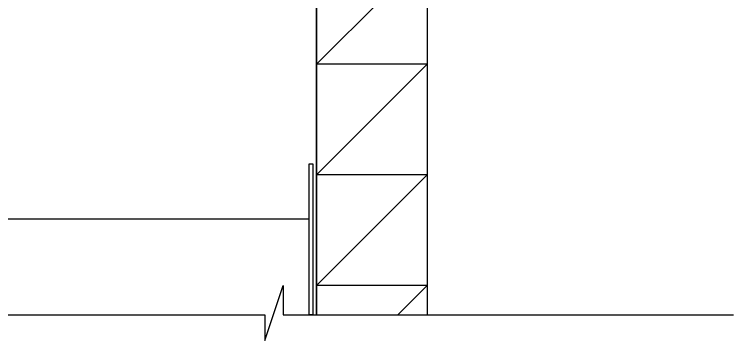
# Model space of a CAD drawing. Header units: metres. Extents: x 0 to 25594, y 0 to 38169.
# Drawn here: x 19992 to 21940, y 29180 to 30065 of the extents above; entities that cross this region are included whole.
import ezdxf

# ---------------------------------------------------------------- set-up
doc = ezdxf.new("R2010")
doc.units = ezdxf.units.M
for name, color, linetype in [('DIM', 126, 'Continuous'), ('L', 65, 'Continuous'), ('WALL1', 7, 'Continuous')]:
    doc.layers.add(name, color=color, linetype=linetype)

msp = doc.modelspace()

# ---------------------------------------------------------------- linework, layer by layer
at = {"layer": 'DIM'}
for points in [[(21110, 30530), (21110, 29250)], [(20810, 30090), (20810, 29250)]]:
    msp.add_lwpolyline(points, dxfattribs=at)
at = {"layer": 'L'}
for p, q in [((21110, 30230), (20810, 29930)), ((21110, 29930), (20810, 29630)), ((21110, 29930), (20810, 29930)), ((21110, 29630), (20810, 29330)), ((21110, 29630), (20810, 29630)), ((19160, 29510), (20790, 29510)), ((21110, 29330), (20810, 29330)), ((21110, 29330), (21030, 29250))]:
    msp.add_line(p, q, dxfattribs=at)
msp.add_lwpolyline([(20790, 29660), (20800, 29660), (20800, 29250), (20790, 29250)], close=True, dxfattribs=at)
msp.add_lwpolyline([(19170, 29250), (20670, 29250), (20670, 29180), (20720, 29330), (20720, 29250), (21940, 29250)], dxfattribs=at)
at = {"layer": 'WALL1'}
msp.add_line((21110, 30530), (21110, 29250), dxfattribs=at)
msp.add_lwpolyline([(20810, 29250), (20810, 30530)], dxfattribs=at)

doc.saveas('drawing.dxf')
